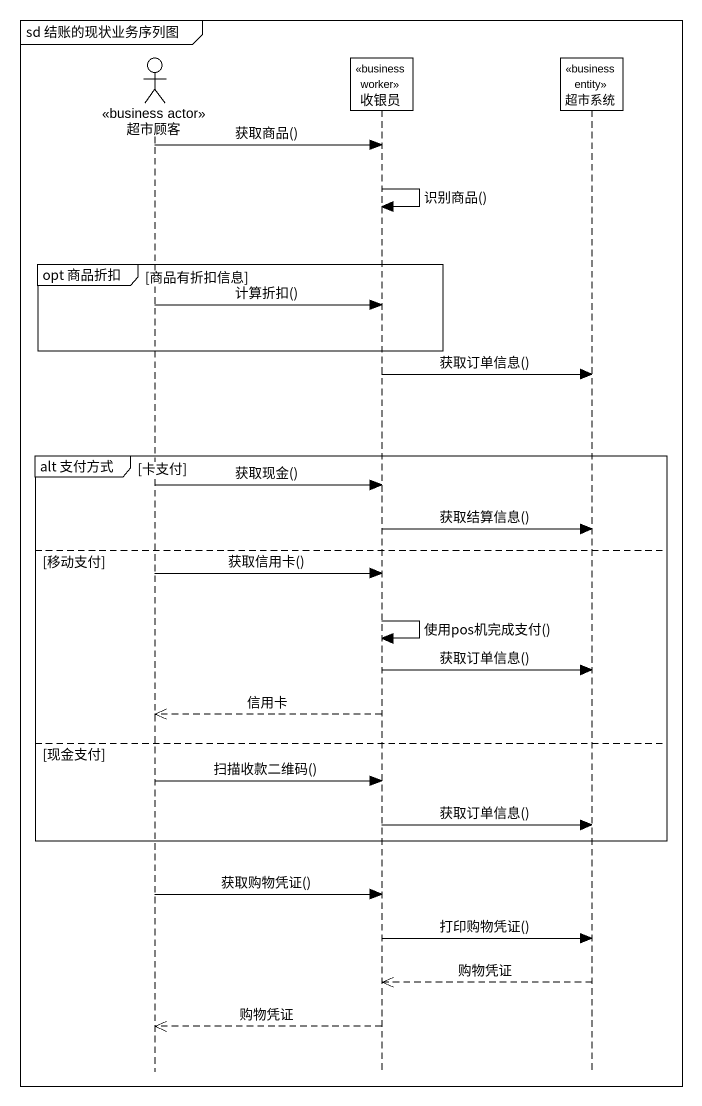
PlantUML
@startuml
mainframe sd 结账的现状业务序列图
hide footbox
actor 超市顾客 <<business actor>>
participant 收银员 <<business worker>>
participant 超市系统 <<business entity>>

超市顾客 -> 收银员 : 获取商品()
收银员 -> 收银员 : 识别商品()
group opt 商品折扣 [商品有折扣信息]
  超市顾客 -> 收银员 : 计算折扣()
end
收银员 -> 超市系统 : 获取订单信息()
group alt 支付方式 [卡支付]
  超市顾客 -> 收银员 : 获取现金()
  收银员 -> 超市系统 : 获取结算信息()
else 移动支付
  超市顾客 -> 收银员 : 获取信用卡()
  收银员 -> 收银员 : 使用pos机完成支付()
  收银员 -> 超市系统 : 获取订单信息()
  收银员 -->> 超市顾客 : 信用卡
else 现金支付
  超市顾客 -> 收银员 : 扫描收款二维码()
  收银员 -> 超市系统 : 获取订单信息()
end
超市顾客 -> 收银员 : 获取购物凭证()
收银员 -> 超市系统 : 打印购物凭证()
超市系统 -->> 收银员 : 购物凭证
收银员 -->> 超市顾客 : 购物凭证
@enduml
